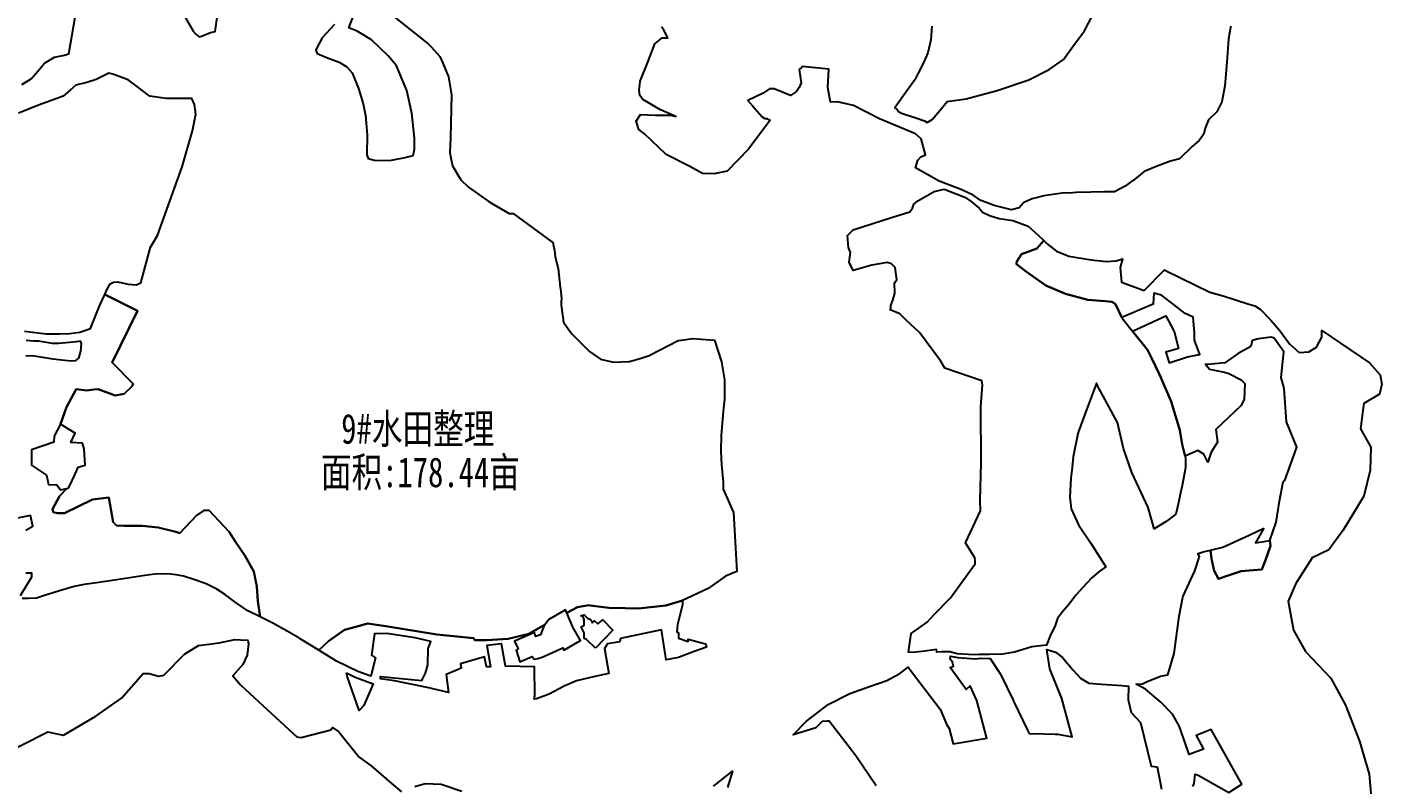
# Model space of a CAD drawing. Header units: millimetres. Extents: x 35444746 to 35449000, y 3482000 to 3488437.
# Drawn here: x 35447108 to 35447787, y 3483767 to 3484147 of the extents above; entities that cross this region are included whole.
import ezdxf
from ezdxf.enums import TextEntityAlignment as Align

# ---------------------------------------------------------------- set-up
doc = ezdxf.new("R2010")
doc.units = ezdxf.units.MM
for name, color, linetype, true_color in [('0203.02旱地整理', 9, 'Continuous', 0x808080), ('0204.01水田整理标注', 7, 'Continuous', 0xffffff), ('0204.02水田整理', 9, 'Continuous', 0x808080)]:
    doc.layers.add(name, color=color, linetype=linetype, true_color=true_color)
doc.styles.add('宋体', font='')
doc.styles.get('宋体').set_extended_font_data('SimSun')

msp = doc.modelspace()

# ---------------------------------------------------------------- linework, layer by layer
at = {"layer": '0203.02旱地整理', "color": 41}
for points in [[(35447692.06, 3483766.481), (35447692.664, 3483767.985), (35447693.165, 3483772.663), (35447694.676, 3483772.213), (35447709.953, 3483763.49), (35447716.495, 3483767.734), (35447701.149, 3483795.009), (35447693.652, 3483792.042), (35447697.401, 3483785.187), (35447690.172, 3483782.447), (35447688.509, 3483787.365), (35447685.176, 3483796.914), (35447681.772, 3483802.626), (35447675.948, 3483808.762), (35447668.211, 3483815.164), (35447663.61, 3483817.739), (35447666.782, 3483817.953), (35447668.749, 3483818.815), (35447675.772, 3483821.698), (35447678.393, 3483822.2), (35447679.5, 3483822.412), (35447682.611, 3483833.01), (35447685.211, 3483851.801), (35447687.018, 3483861.239), (35447687.131, 3483861.831), (35447692.953, 3483874.467), (35447695.39, 3483881.623), (35447694.65, 3483882.726), (35447694.72, 3483883.207), (35447697.144, 3483884.035), (35447700.804, 3483884.853), (35447701.253, 3483880.551), (35447702.695, 3483874.443), (35447704.898, 3483870.521), (35447708.648, 3483871.873), (35447716.19, 3483874.289), (35447726.31, 3483875.071), (35447726.565, 3483875.071), (35447728.29, 3483879.79), (35447730.941, 3483886.915), (35447730.589, 3483889.643), (35447733.629, 3483898.754), (35447735.361, 3483909.299), (35447737.256, 3483919.001), (35447737.958, 3483919.641), (35447744.036, 3483936.373), (35447738.862, 3483948.978), (35447737.768, 3483965.802), (35447736.226, 3483971.334), (35447737.496, 3483984.12), (35447732.724, 3483990.978), (35447731.118, 3483991.472), (35447724.781, 3483990.627), (35447721.651, 3483989.854), (35447721.076, 3483986.842), (35447714.7, 3483983.259), (35447707.927, 3483978.614), (35447699.427, 3483977.818), (35447698.27, 3483977.978), (35447700.378, 3483975.489), (35447707.892, 3483973.925), (35447709.927, 3483973.299), (35447716.189, 3483970.015), (35447718.068, 3483968.294), (35447717.755, 3483960.473), (35447716.189, 3483957.188), (35447703.509, 3483945.143), (35447704.254, 3483938.849), (35447701.145, 3483933.896), (35447699.558, 3483928.9), (35447697.523, 3483932.807), (35447694.468, 3483934.713), (35447688.098, 3483931.837), (35447686.707, 3483937.671), (35447685.449, 3483944.893), (35447681.162, 3483959.163), (35447675.992, 3483971.198), (35447675.185, 3483973.077), (35447671.264, 3483981.057), (35447669.25, 3483985.157), (35447661.729, 3483994.502), (35447678.534, 3484002.166), (35447682.601, 3483994.327), (35447684.802, 3483985.739), (35447678.438, 3483983.873), (35447680.217, 3483978.568), (35447689.372, 3483981.534), (35447692.578, 3483982.265), (35447695.447, 3483982.811), (35447692.851, 3483989.908), (35447692.851, 3483993.594), (35447692.202, 3484001.475), (35447688.123, 3484003.277), (35447682.812, 3484007.409), (35447676.308, 3484012.469), (35447672.462, 3484013.54), (35447672.071, 3484007.932), (35447656.399, 3484001.246), (35447653.344, 3484007.939), (35447652.557, 3484008.459), (35447651.473, 3484009.177), (35447648.138, 3484009.514), (35447639.458, 3484010.129), (35447628.241, 3484013.22), (35447618.382, 3484017.249), (35447608.756, 3484024.121), (35447603.649, 3484027.95), (35447603.771, 3484028.742), (35447603.869, 3484029.379), (35447606.268, 3484033.03), (35447613.88, 3484035.859), (35447617.405, 3484039.875), (35447619.288, 3484038.033), (35447623.704, 3484034.502), (35447629.906, 3484032.02), (35447641.062, 3484030.133), (35447648.617, 3484029.256), (35447653.644, 3484029.637), (35447656.794, 3484030.606), (35447655.538, 3484026.259), (35447656.302, 3484018.94), (35447667.699, 3484014.867), (35447677.8, 3484025.097), (35447677.904, 3484025.046), (35447700.56, 3484013.954), (35447707.652, 3484011.921), (35447719.526, 3484008.148), (35447723.007, 3484007.055), (35447725.664, 3484005.381), (35447730.952, 3484000), (35447735.384, 3483994.87), (35447740.338, 3483988.134), (35447745.281, 3483983.791), (35447750.065, 3483984.049), (35447753.964, 3483986.355), (35447756.503, 3483991.395), (35447756.513, 3483994.779), (35447780.443, 3483978.589), (35447784.213, 3483974.26), (35447785.675, 3483972.581), (35447786.626, 3483967.959), (35447785.37, 3483962.825), (35447777.582, 3483958.293), (35447777.119, 3483954.791), (35447775.91, 3483945.628), (35447781.041, 3483936.398), (35447780.739, 3483924.849), (35447777.568, 3483911.793), (35447767.18, 3483894.857), (35447760.088, 3483884.934), (35447751.75, 3483881.014), (35447743.53, 3483868.127), (35447739.673, 3483859.198), (35447742.438, 3483844.714), (35447748.422, 3483834.107), (35447760.991, 3483820.765), (35447768.463, 3483807.23), (35447775.487, 3483789.265), (35447780.184, 3483772.743), (35447781.388, 3483759.233)], [(35447692.06, 3483766.481), (35447692.664, 3483767.985), (35447693.165, 3483772.663), (35447694.676, 3483772.213), (35447709.953, 3483763.49), (35447716.495, 3483767.734), (35447701.149, 3483795.009), (35447693.652, 3483792.042), (35447697.401, 3483785.187), (35447690.172, 3483782.447), (35447688.509, 3483787.365), (35447685.176, 3483796.914), (35447681.772, 3483802.626), (35447675.948, 3483808.762), (35447668.211, 3483815.164), (35447663.61, 3483817.739), (35447666.782, 3483817.953), (35447668.749, 3483818.815), (35447675.772, 3483821.698), (35447678.393, 3483822.2), (35447679.5, 3483822.412), (35447682.611, 3483833.01), (35447685.211, 3483851.801), (35447687.018, 3483861.239), (35447687.131, 3483861.831), (35447692.953, 3483874.467), (35447695.39, 3483881.623), (35447694.65, 3483882.726), (35447694.72, 3483883.207), (35447697.144, 3483884.035), (35447700.804, 3483884.853), (35447701.253, 3483880.551), (35447702.695, 3483874.443), (35447704.898, 3483870.521), (35447708.648, 3483871.873), (35447716.19, 3483874.289), (35447726.31, 3483875.071), (35447726.565, 3483875.071), (35447728.29, 3483879.79), (35447730.941, 3483886.915), (35447730.589, 3483889.643), (35447733.629, 3483898.754), (35447735.361, 3483909.299), (35447737.256, 3483919.001), (35447737.958, 3483919.641), (35447744.036, 3483936.373), (35447738.862, 3483948.978), (35447737.768, 3483965.802), (35447736.226, 3483971.334), (35447737.496, 3483984.12), (35447732.724, 3483990.978), (35447731.118, 3483991.472), (35447724.781, 3483990.627), (35447721.651, 3483989.854), (35447721.076, 3483986.842), (35447714.7, 3483983.259), (35447707.927, 3483978.614), (35447699.427, 3483977.818), (35447698.27, 3483977.978), (35447700.378, 3483975.489), (35447707.892, 3483973.925), (35447709.927, 3483973.299), (35447716.189, 3483970.015), (35447718.068, 3483968.294), (35447717.755, 3483960.473), (35447716.189, 3483957.188), (35447703.509, 3483945.143), (35447704.254, 3483938.849), (35447701.145, 3483933.896), (35447699.558, 3483928.9), (35447697.523, 3483932.807), (35447694.468, 3483934.713), (35447688.098, 3483931.837), (35447686.707, 3483937.671), (35447685.449, 3483944.893), (35447681.162, 3483959.163), (35447675.992, 3483971.198), (35447675.185, 3483973.077), (35447671.264, 3483981.057), (35447669.25, 3483985.157), (35447661.729, 3483994.502), (35447678.534, 3484002.166), (35447682.601, 3483994.327), (35447684.802, 3483985.739), (35447678.438, 3483983.873), (35447680.217, 3483978.568), (35447689.372, 3483981.534), (35447692.578, 3483982.265), (35447695.447, 3483982.811), (35447692.851, 3483989.908), (35447692.851, 3483993.594), (35447692.202, 3484001.475), (35447688.123, 3484003.277), (35447682.812, 3484007.409), (35447676.308, 3484012.469), (35447672.462, 3484013.54), (35447672.071, 3484007.932), (35447656.399, 3484001.246), (35447653.344, 3484007.939), (35447652.557, 3484008.459), (35447651.473, 3484009.177), (35447648.138, 3484009.514), (35447639.458, 3484010.129), (35447628.241, 3484013.22), (35447618.382, 3484017.249), (35447608.756, 3484024.121), (35447603.649, 3484027.95), (35447603.771, 3484028.742), (35447603.869, 3484029.379), (35447606.268, 3484033.03), (35447613.88, 3484035.859), (35447617.405, 3484039.875), (35447619.288, 3484038.033), (35447623.704, 3484034.502), (35447629.906, 3484032.02), (35447641.062, 3484030.133), (35447648.617, 3484029.256), (35447653.644, 3484029.637), (35447656.794, 3484030.606), (35447655.538, 3484026.259), (35447656.302, 3484018.94), (35447667.699, 3484014.867), (35447677.8, 3484025.097), (35447677.904, 3484025.046), (35447700.56, 3484013.954), (35447707.652, 3484011.921), (35447719.526, 3484008.148), (35447723.007, 3484007.055), (35447725.664, 3484005.381), (35447730.952, 3484000), (35447735.384, 3483994.87), (35447740.338, 3483988.134), (35447745.281, 3483983.791), (35447750.065, 3483984.049), (35447753.964, 3483986.355), (35447756.503, 3483991.395), (35447756.513, 3483994.779), (35447780.443, 3483978.589), (35447784.213, 3483974.26), (35447785.675, 3483972.581), (35447786.626, 3483967.959), (35447785.37, 3483962.825), (35447777.582, 3483958.293), (35447777.119, 3483954.791), (35447775.91, 3483945.628), (35447781.041, 3483936.398), (35447780.739, 3483924.849), (35447777.568, 3483911.793), (35447767.18, 3483894.857), (35447760.088, 3483884.934), (35447751.75, 3483881.014), (35447743.53, 3483868.127), (35447739.673, 3483859.198), (35447742.438, 3483844.714), (35447748.422, 3483834.107), (35447760.991, 3483820.765), (35447768.463, 3483807.23), (35447775.487, 3483789.265), (35447780.184, 3483772.743), (35447781.388, 3483759.233)], [(35447107.109, 3483994.447), (35447118.063, 3483993.074), (35447124.903, 3483993.127), (35447129.815, 3483993.277), (35447134.904, 3483993.952), (35447140.263, 3483995.765), (35447141.915, 3484000), (35447144.804, 3484007.409), (35447144.973, 3484007.842), (35447147.313, 3484012.798), (35447163.705, 3484004.709), (35447151.039, 3483978.749), (35447161.543, 3483968.154), (35447160.907, 3483966.726), (35447157.037, 3483963.07), (35447152.518, 3483962.209), (35447144.026, 3483965.453), (35447141.926, 3483965.173), (35447138.332, 3483964.695), (35447133.011, 3483965.375), (35447128.223, 3483956.344), (35447125.239, 3483947.875), (35447122.05, 3483941.85), (35447121.776, 3483938.958), (35447110.699, 3483935.067), (35447110.64, 3483927.399), (35447118.132, 3483922.336), (35447119.21, 3483917.758), (35447123.307, 3483917.489), (35447125.14, 3483915.012), (35447128.285, 3483915.739), (35447124.731, 3483911.895), (35447121.202, 3483905.381), (35447121.454, 3483903.892), (35447123.637, 3483903.294), (35447127.222, 3483903.356), (35447141.227, 3483910.142), (35447149.426, 3483911.255), (35447151.489, 3483898.861), (35447153.254, 3483897.195), (35447156.978, 3483896.972), (35447166.051, 3483896.954), (35447174.035, 3483896.187), (35447182.921, 3483893.964), (35447184.855, 3483893.287), (35447193.216, 3483902.094), (35447197.321, 3483904.771), (35447199.671, 3483904.672), (35447209.539, 3483893.914), (35447212.852, 3483889.034), (35447217.486, 3483882.208), (35447221.884, 3483874.09), (35447223.412, 3483866.596), (35447223.954, 3483859.257), (35447224.766, 3483853.572), (35447225.161, 3483851.506), (35447218.979, 3483854.409), (35447212.638, 3483858.82), (35447207.753, 3483862.434), (35447203.413, 3483865.255), (35447198.044, 3483868.035), (35447192.003, 3483870.195), (35447186.819, 3483871.777), (35447183.043, 3483872.538), (35447180.198, 3483872.792), (35447176.921, 3483872.977), (35447172.422, 3483872.785), (35447167.467, 3483872.117), (35447155.543, 3483870.36), (35447143.261, 3483868.534), (35447137.036, 3483867.681), (35447132.078, 3483866.582), (35447124.746, 3483864.467), (35447117.126, 3483862.186), (35447113.172, 3483860.843), (35447109.2, 3483860.672), (35447105.97, 3483860.617)], [(35447107.109, 3483994.447), (35447118.063, 3483993.074), (35447124.903, 3483993.127), (35447129.815, 3483993.277), (35447134.904, 3483993.952), (35447140.263, 3483995.765), (35447141.915, 3484000), (35447144.804, 3484007.409), (35447144.973, 3484007.842), (35447147.313, 3484012.798), (35447163.705, 3484004.709), (35447151.039, 3483978.749), (35447161.543, 3483968.154), (35447160.907, 3483966.726), (35447157.037, 3483963.07), (35447152.518, 3483962.209), (35447144.026, 3483965.453), (35447141.926, 3483965.173), (35447138.332, 3483964.695), (35447133.011, 3483965.375), (35447128.223, 3483956.344), (35447125.239, 3483947.875), (35447122.05, 3483941.85), (35447121.776, 3483938.958), (35447110.699, 3483935.067), (35447110.64, 3483927.399), (35447118.132, 3483922.336), (35447119.21, 3483917.758), (35447123.307, 3483917.489), (35447125.14, 3483915.012), (35447128.285, 3483915.739), (35447124.731, 3483911.895), (35447121.202, 3483905.381), (35447121.454, 3483903.892), (35447123.637, 3483903.294), (35447127.222, 3483903.356), (35447141.227, 3483910.142), (35447149.426, 3483911.255), (35447151.489, 3483898.861), (35447153.254, 3483897.195), (35447156.978, 3483896.972), (35447166.051, 3483896.954), (35447174.035, 3483896.187), (35447182.921, 3483893.964), (35447184.855, 3483893.287), (35447193.216, 3483902.094), (35447197.321, 3483904.771), (35447199.671, 3483904.672), (35447209.539, 3483893.914), (35447212.852, 3483889.034), (35447217.486, 3483882.208), (35447221.884, 3483874.09), (35447223.412, 3483866.596), (35447223.954, 3483859.257), (35447224.766, 3483853.572), (35447225.161, 3483851.506), (35447218.979, 3483854.409), (35447212.638, 3483858.82), (35447207.753, 3483862.434), (35447203.413, 3483865.255), (35447198.044, 3483868.035), (35447192.003, 3483870.195), (35447186.819, 3483871.777), (35447183.043, 3483872.538), (35447180.198, 3483872.792), (35447176.921, 3483872.977), (35447172.422, 3483872.785), (35447167.467, 3483872.117), (35447155.543, 3483870.36), (35447143.261, 3483868.534), (35447137.036, 3483867.681), (35447132.078, 3483866.582), (35447124.746, 3483864.467), (35447117.126, 3483862.186), (35447113.172, 3483860.843), (35447109.2, 3483860.672), (35447105.97, 3483860.617)], [(35447107.835, 3483982.342), (35447112.131, 3483982.056), (35447121.33, 3483980.518), (35447128.78, 3483979.778), (35447132.726, 3483979.669), (35447134.398, 3483980.888), (35447135.381, 3483984.391), (35447135.664, 3483988.336), (35447135.144, 3483989.391), (35447133.213, 3483989.137), (35447124.264, 3483988.219), (35447120.932, 3483988.324), (35447119.093, 3483988.685), (35447114.186, 3483989.499), (35447111.731, 3483989.512), (35447108.049, 3483989.794)], [(35447107.835, 3483982.342), (35447112.131, 3483982.056), (35447121.33, 3483980.518), (35447128.78, 3483979.778), (35447132.726, 3483979.669), (35447134.398, 3483980.888), (35447135.381, 3483984.391), (35447135.664, 3483988.336), (35447135.144, 3483989.391), (35447133.213, 3483989.137), (35447124.264, 3483988.219), (35447120.932, 3483988.324), (35447119.093, 3483988.685), (35447114.186, 3483989.499), (35447111.731, 3483989.512), (35447108.049, 3483989.794)], [(35447107.758, 3483894.863), (35447111.375, 3483896.846), (35447110.184, 3483902.136), (35447089.462, 3483897.992)], [(35447107.758, 3483894.863), (35447111.375, 3483896.846), (35447110.184, 3483902.136), (35447089.462, 3483897.992)], [(35447105.135, 3483862.097), (35447110.788, 3483871.419), (35447110.752, 3483873.264), (35447107.856, 3483873.227)], [(35447105.135, 3483862.097), (35447110.788, 3483871.419), (35447110.752, 3483873.264), (35447107.856, 3483873.227)]]:
    msp.add_lwpolyline(points, dxfattribs=at)
for points in [[(35447727.49, 3483895.831), (35447723.359, 3483888.539), (35447730.589, 3483889.643), (35447730.941, 3483886.915), (35447728.29, 3483879.79), (35447726.565, 3483875.071), (35447726.31, 3483875.071), (35447716.19, 3483874.289), (35447708.648, 3483871.873), (35447704.898, 3483870.521), (35447702.695, 3483874.443), (35447701.253, 3483880.551), (35447700.804, 3483884.853), (35447707.078, 3483886.256), (35447720.233, 3483892.36)], [(35447727.49, 3483895.831), (35447723.359, 3483888.539), (35447730.589, 3483889.643), (35447730.941, 3483886.915), (35447728.29, 3483879.79), (35447726.565, 3483875.071), (35447726.31, 3483875.071), (35447716.19, 3483874.289), (35447708.648, 3483871.873), (35447704.898, 3483870.521), (35447702.695, 3483874.443), (35447701.253, 3483880.551), (35447700.804, 3483884.853), (35447707.078, 3483886.256), (35447720.233, 3483892.36)], [(35447436.554, 3483859.539), (35447436.465, 3483857.45), (35447434.081, 3483847.632), (35447433.701, 3483843.914), (35447434.447, 3483843.467), (35447434.522, 3483840.673), (35447439.294, 3483839.145), (35447439.294, 3483840.226), (35447447.982, 3483837.841), (35447448.617, 3483836.312), (35447442.416, 3483834.032), (35447434.601, 3483831.144), (35447428.398, 3483829.864), (35447426.03, 3483844.961), (35447405.579, 3483840.582), (35447405.09, 3483838.981), (35447398.999, 3483837.989), (35447397.485, 3483835.509), (35447399.585, 3483823.039), (35447392.677, 3483821.61), (35447383.434, 3483819.468), (35447377.247, 3483816.797), (35447369.817, 3483812.643), (35447363.489, 3483810.438), (35447362.313, 3483810.167), (35447362.61, 3483811.971), (35447362.428, 3483826.324), (35447347.879, 3483826.777), (35447345.849, 3483837.976), (35447338.617, 3483837.14), (35447340.45, 3483826.444), (35447338.427, 3483826.353), (35447337.419, 3483831.438), (35447325.348, 3483827.979), (35447325.787, 3483825.699), (35447323.09, 3483824.572), (35447318.2, 3483822.624), (35447319.321, 3483813.505), (35447308.759, 3483816.047), (35447292.437, 3483819.458), (35447285.343, 3483820.325), (35447285.407, 3483821.567), (35447306.068, 3483819.564), (35447307.955, 3483823.24), (35447309.017, 3483827.462), (35447309.145, 3483835.573), (35447310.583, 3483839.106), (35447302.728, 3483840.883), (35447288.574, 3483843.004), (35447282.327, 3483842.999), (35447280.788, 3483832.166), (35447282.913, 3483830.922), (35447280.56, 3483821.775), (35447273.968, 3483824.123), (35447263.348, 3483829.298), (35447255.049, 3483834.365), (35447254.534, 3483834.681), (35447259.326, 3483839.179), (35447267.258, 3483844.883), (35447274.775, 3483846.985), (35447278.878, 3483848.025), (35447287.95, 3483846.788), (35447313.595, 3483842.642), (35447331.973, 3483840.816), (35447332.558, 3483839.697), (35447338.554, 3483839.764), (35447349.314, 3483840.48), (35447359.685, 3483842.954), (35447367.761, 3483847.576), (35447367.181, 3483846.782), (35447365.394, 3483842.422), (35447362.901, 3483841.591), (35447362.485, 3483843.584), (35447352.511, 3483839.267), (35447354.279, 3483835.341), (35447353.321, 3483834.667), (35447355.024, 3483828.907), (35447361.198, 3483831.653), (35447362.334, 3483830.271), (35447364.037, 3483830.554), (35447366.22, 3483831.242), (35447376.599, 3483835.983), (35447377.181, 3483834.691), (35447385.394, 3483839.602), (35447381.706, 3483846.214), (35447378.559, 3483853.447), (35447383.955, 3483856.348), (35447389.702, 3483857.19), (35447390.294, 3483857.11), (35447399.612, 3483855.856), (35447407.907, 3483855.705), (35447414.583, 3483855.584), (35447428.114, 3483857.06)], [(35447436.554, 3483859.539), (35447436.465, 3483857.45), (35447434.081, 3483847.632), (35447433.701, 3483843.914), (35447434.447, 3483843.467), (35447434.522, 3483840.673), (35447439.294, 3483839.145), (35447439.294, 3483840.226), (35447447.982, 3483837.841), (35447448.617, 3483836.312), (35447442.416, 3483834.032), (35447434.601, 3483831.144), (35447428.398, 3483829.864), (35447426.03, 3483844.961), (35447405.579, 3483840.582), (35447405.09, 3483838.981), (35447398.999, 3483837.989), (35447397.485, 3483835.509), (35447399.585, 3483823.039), (35447392.677, 3483821.61), (35447383.434, 3483819.468), (35447377.247, 3483816.797), (35447369.817, 3483812.643), (35447363.489, 3483810.438), (35447362.313, 3483810.167), (35447362.61, 3483811.971), (35447362.428, 3483826.324), (35447347.879, 3483826.777), (35447345.849, 3483837.976), (35447338.617, 3483837.14), (35447340.45, 3483826.444), (35447338.427, 3483826.353), (35447337.419, 3483831.438), (35447325.348, 3483827.979), (35447325.787, 3483825.699), (35447323.09, 3483824.572), (35447318.2, 3483822.624), (35447319.321, 3483813.505), (35447308.759, 3483816.047), (35447292.437, 3483819.458), (35447285.343, 3483820.325), (35447285.407, 3483821.567), (35447306.068, 3483819.564), (35447307.955, 3483823.24), (35447309.017, 3483827.462), (35447309.145, 3483835.573), (35447310.583, 3483839.106), (35447302.728, 3483840.883), (35447288.574, 3483843.004), (35447282.327, 3483842.999), (35447280.788, 3483832.166), (35447282.913, 3483830.922), (35447280.56, 3483821.775), (35447273.968, 3483824.123), (35447263.348, 3483829.298), (35447255.049, 3483834.365), (35447254.534, 3483834.681), (35447259.326, 3483839.179), (35447267.258, 3483844.883), (35447274.775, 3483846.985), (35447278.878, 3483848.025), (35447287.95, 3483846.788), (35447313.595, 3483842.642), (35447331.973, 3483840.816), (35447332.558, 3483839.697), (35447338.554, 3483839.764), (35447349.314, 3483840.48), (35447359.685, 3483842.954), (35447367.761, 3483847.576), (35447367.181, 3483846.782), (35447365.394, 3483842.422), (35447362.901, 3483841.591), (35447362.485, 3483843.584), (35447352.511, 3483839.267), (35447354.279, 3483835.341), (35447353.321, 3483834.667), (35447355.024, 3483828.907), (35447361.198, 3483831.653), (35447362.334, 3483830.271), (35447364.037, 3483830.554), (35447366.22, 3483831.242), (35447376.599, 3483835.983), (35447377.181, 3483834.691), (35447385.394, 3483839.602), (35447381.706, 3483846.214), (35447378.559, 3483853.447), (35447383.955, 3483856.348), (35447389.702, 3483857.19), (35447390.294, 3483857.11), (35447399.612, 3483855.856), (35447407.907, 3483855.705), (35447414.583, 3483855.584), (35447428.114, 3483857.06)], [(35447392.998, 3483835.765), (35447388.494, 3483840.066), (35447387.356, 3483840.569), (35447387.356, 3483843.34), (35447385.882, 3483846.356), (35447387.321, 3483847.303), (35447387.36, 3483849.98), (35447386.824, 3483851.481), (35447385.667, 3483851.964), (35447387.302, 3483852.399), (35447389.006, 3483850.696), (35447390.439, 3483850.019), (35447391.272, 3483849.168), (35447391.291, 3483848.51), (35447392.558, 3483849.486), (35447394.231, 3483847.967), (35447396.632, 3483849.92), (35447401.622, 3483844.794)], [(35447392.998, 3483835.765), (35447388.494, 3483840.066), (35447387.356, 3483840.569), (35447387.356, 3483843.34), (35447385.882, 3483846.356), (35447387.321, 3483847.303), (35447387.36, 3483849.98), (35447386.824, 3483851.481), (35447385.667, 3483851.964), (35447387.302, 3483852.399), (35447389.006, 3483850.696), (35447390.439, 3483850.019), (35447391.272, 3483849.168), (35447391.291, 3483848.51), (35447392.558, 3483849.486), (35447394.231, 3483847.967), (35447396.632, 3483849.92), (35447401.622, 3483844.794)], [(35447268.287, 3483823.332), (35447272.728, 3483821.168), (35447281.748, 3483817.956), (35447277.088, 3483807.003), (35447274.75, 3483804.463), (35447268.62, 3483821.72)], [(35447268.287, 3483823.332), (35447272.728, 3483821.168), (35447281.748, 3483817.956), (35447277.088, 3483807.003), (35447274.75, 3483804.463), (35447268.62, 3483821.72)]]:
    msp.add_lwpolyline(points, close=True, dxfattribs=at)
at = {"layer": '0204.02水田整理', "color": 51}
for points in [[(35447185.22, 3484155.664), (35447191.665, 3484144.68), (35447192.924, 3484143.137), (35447194.549, 3484141.757), (35447195.71, 3484142.08), (35447196.526, 3484142.528), (35447200.338, 3484143.928), (35447202.653, 3484144.482), (35447205.886, 3484167.772)], [(35447561.277, 3484147.17), (35447560.769, 3484140.306), (35447559.268, 3484133.82), (35447557.078, 3484128.463), (35447554.499, 3484123.584), (35447552.752, 3484120.279), (35447547.135, 3484112.408), (35447546.798, 3484111.936), (35447542.819, 3484106.301), (35447544.05, 3484105.363), (35447544.591, 3484104.39), (35447546.151, 3484103.532), (35447553.389, 3484101.258), (35447557.696, 3484099.773), (35447558.943, 3484098.895), (35447561.466, 3484100.486), (35447565.371, 3484104.874), (35447569.017, 3484109.435), (35447578.441, 3484110.848), (35447594.085, 3484114.857), (35447609.825, 3484120.231), (35447620.124, 3484125.369), (35447627.227, 3484130.434), (35447631.854, 3484136.94), (35447637.677, 3484144.865), (35447650.049, 3484168.749)], [(35447289.708, 3484153.831), (35447309.139, 3484138.376), (35447310.65, 3484136.754), (35447315.098, 3484131.98), (35447316.528, 3484128.585), (35447319.423, 3484121.716), (35447320.927, 3484112.735), (35447320.45, 3484091.325), (35447320.048, 3484083.923), (35447320.608, 3484081.168), (35447321.395, 3484077.292), (35447325.526, 3484070.207), (35447329.455, 3484066.603), (35447339.675, 3484059.129), (35447349.739, 3484053.342), (35447351.808, 3484053.366), (35447371.786, 3484038.74), (35447371.727, 3484038.06), (35447372.433, 3484034.832), (35447372.807, 3484031.652), (35447374.27, 3484025.819), (35447375.349, 3484016.31), (35447375.416, 3484015.719), (35447375.9, 3484010.778), (35447375.848, 3484009.298), (35447375.794, 3484007.732), (35447375.839, 3484007.409), (35447376.429, 3484002.664), (35447377.018, 3483998.908), (35447379.688, 3483995.131), (35447381.284, 3483992.871), (35447381.401, 3483992.706), (35447389.991, 3483984.196), (35447395.454, 3483980.504), (35447401.977, 3483978.983), (35447409.497, 3483979.191), (35447409.966, 3483979.205), (35447415.775, 3483981), (35447419.912, 3483982.279), (35447434.355, 3483989.755), (35447437.035, 3483990.132), (35447441.739, 3483990.796), (35447452.492, 3483989.908), (35447456.097, 3483979.127), (35447457.532, 3483970.007), (35447457.558, 3483961.25), (35447457.56, 3483960.405), (35447456.825, 3483954.474), (35447455.844, 3483942.189), (35447455.709, 3483934.509), (35447455.873, 3483930.756), (35447456.014, 3483927.525), (35447456.897, 3483918.839), (35447456.924, 3483915.398), (35447462.073, 3483903.619), (35447463.673, 3483874.085), (35447458.028, 3483871.71), (35447449.444, 3483865.645), (35447436.554, 3483859.539), (35447428.114, 3483857.06), (35447414.583, 3483855.584), (35447407.907, 3483855.705), (35447399.612, 3483855.856), (35447390.294, 3483857.11), (35447389.702, 3483857.19), (35447383.955, 3483856.348), (35447378.559, 3483853.447), (35447377.908, 3483854.886), (35447377.189, 3483854.474), (35447369.644, 3483850.156), (35447367.761, 3483847.576), (35447359.685, 3483842.954), (35447349.314, 3483840.48), (35447338.554, 3483839.764), (35447332.558, 3483839.697), (35447331.973, 3483840.816), (35447313.595, 3483842.642), (35447287.95, 3483846.788), (35447278.878, 3483848.025), (35447274.775, 3483846.985), (35447267.258, 3483844.883), (35447259.326, 3483839.179), (35447254.534, 3483834.681), (35447245.152, 3483840.445), (35447244.483, 3483840.844), (35447238.688, 3483844.306), (35447231.484, 3483848.339), (35447225.161, 3483851.506), (35447224.766, 3483853.572), (35447223.954, 3483859.257), (35447223.412, 3483866.596), (35447221.884, 3483874.09), (35447217.486, 3483882.208), (35447212.852, 3483889.034), (35447209.539, 3483893.914), (35447199.671, 3483904.672), (35447197.321, 3483904.771), (35447193.216, 3483902.094), (35447184.855, 3483893.287), (35447182.921, 3483893.964), (35447174.035, 3483896.187), (35447166.051, 3483896.954), (35447156.978, 3483896.972), (35447153.254, 3483897.195), (35447151.489, 3483898.861), (35447149.426, 3483911.255), (35447141.227, 3483910.142), (35447127.222, 3483903.356), (35447123.637, 3483903.294), (35447121.454, 3483903.892), (35447121.202, 3483905.381), (35447124.731, 3483911.895), (35447128.285, 3483915.739), (35447129.211, 3483915.954), (35447129.95, 3483917.54), (35447132.983, 3483924.048), (35447133.942, 3483926.431), (35447137.608, 3483927.439), (35447137.105, 3483935.561), (35447136.22, 3483938.457), (35447130.375, 3483938.702), (35447132.441, 3483943.438), (35447125.239, 3483947.875), (35447128.223, 3483956.344), (35447133.011, 3483965.375), (35447138.332, 3483964.695), (35447141.926, 3483965.173), (35447144.026, 3483965.453), (35447152.518, 3483962.209), (35447157.037, 3483963.07), (35447160.907, 3483966.726), (35447161.543, 3483968.154), (35447151.039, 3483978.749), (35447163.705, 3484004.709), (35447147.313, 3484012.798), (35447148.608, 3484015.54), (35447150.112, 3484018.163), (35447151.695, 3484019.032), (35447153.889, 3484019.196), (35447159.056, 3484017.941), (35447163, 3484017.57), (35447165.461, 3484018.697), (35447170.22, 3484036.421), (35447173.749, 3484042.281), (35447186.063, 3484076.775), (35447191.214, 3484094.814), (35447192.938, 3484103.11), (35447192.224, 3484107.876), (35447190.973, 3484110.883), (35447178.131, 3484110.869), (35447169.824, 3484112.168), (35447159.071, 3484120.24), (35447151.382, 3484123.087), (35447149.442, 3484123.571), (35447147.108, 3484122.415), (35447143.116, 3484120.438), (35447138.288, 3484118.878), (35447132.934, 3484117.67), (35447129.943, 3484115.138), (35447126.512, 3484112.082), (35447114.658, 3484107.829), (35447104.207, 3484103.659)], [(35447105.883, 3484117.87), (35447110.434, 3484120.741), (35447113.918, 3484124.685), (35447117.249, 3484128.608), (35447122.239, 3484131.566), (35447126.336, 3484132.485), (35447129.312, 3484133.212), (35447132.482, 3484151.72)], [(35447262.415, 3484148.021), (35447256.08, 3484141.346), (35447253.795, 3484136.908), (35447253.003, 3484135.167), (35447253.693, 3484133.42), (35447257.928, 3484131.594), (35447264.635, 3484129.125), (35447268.436, 3484126.776), (35447271.129, 3484123.711), (35447274.413, 3484115.931), (35447276.738, 3484108.243), (35447277.936, 3484102.479), (35447278.682, 3484092.791), (35447278.554, 3484082.757), (35447279.154, 3484080.844), (35447282.342, 3484080.109), (35447289.928, 3484079.816), (35447291.773, 3484080.204), (35447297.627, 3484081.434), (35447301.71, 3484082.344), (35447302.333, 3484085.563), (35447302.355, 3484091.136), (35447301.117, 3484103.578), (35447298.464, 3484114.905), (35447296.334, 3484120.138), (35447293.399, 3484127.351), (35447289.415, 3484132.154), (35447280.936, 3484140.271), (35447273.637, 3484144.568), (35447269.533, 3484146.284), (35447272.283, 3484153.581)], [(35447710.975, 3484147.113), (35447710.876, 3484146.544), (35447709.887, 3484140.853), (35447709.003, 3484129.046), (35447707.943, 3484117.297), (35447706.541, 3484109.183), (35447704.05, 3484104.25), (35447699.85, 3484100.209), (35447698.117, 3484096.014), (35447697.419, 3484093.187), (35447696.473, 3484091.819), (35447695.12, 3484089.862), (35447691.65, 3484086.892), (35447685.244, 3484080.731), (35447680.295, 3484079.366), (35447674.086, 3484076.986), (35447667.581, 3484074.36), (35447662.977, 3484070.614), (35447660.724, 3484068.961), (35447658.078, 3484067.02), (35447652.838, 3484064.128), (35447647.695, 3484064.15), (35447640.895, 3484064.003), (35447633.505, 3484063.86), (35447631.895, 3484063.786), (35447626.655, 3484063.546), (35447617.448, 3484062.223), (35447611.556, 3484060.623), (35447607.334, 3484058.836), (35447605.008, 3484056.158), (35447601.296, 3484055.249), (35447592.603, 3484057.288), (35447588.162, 3484059.011), (35447585.94, 3484059.873), (35447582.057, 3484062.552), (35447576.427, 3484065.19), (35447565.079, 3484069.586), (35447553.152, 3484076.172), (35447554.376, 3484080.043), (35447555.762, 3484081.673), (35447558.16, 3484082.706), (35447555.973, 3484090.74), (35447553.14, 3484093.253), (35447535.159, 3484100.75), (35447522.198, 3484107.415), (35447514.195, 3484109.226), (35447510.569, 3484109.034), (35447509.204, 3484116.486), (35447509.817, 3484125.628), (35447496.457, 3484126.906), (35447496.191, 3484126.658), (35447494.978, 3484125.526), (35447495.962, 3484118.717), (35447494.964, 3484116.463), (35447493.623, 3484114.418), (35447490.52, 3484112.513), (35447482.346, 3484115.737), (35447482.071, 3484115.845), (35447480.079, 3484115.854), (35447476.865, 3484113.618), (35447469.3, 3484109.879), (35447471.678, 3484107.151), (35447476.477, 3484101.732), (35447477.823, 3484100.878), (35447478.688, 3484100.842), (35447480.464, 3484100.156), (35447469.541, 3484085.539), (35447458.858, 3484074.524), (35447452.37, 3484073.258), (35447446.493, 3484073.458), (35447440.199, 3484076.859), (35447428.386, 3484082.964), (35447417.456, 3484093.301), (35447414.699, 3484095.397), (35447413.396, 3484099.666), (35447415.464, 3484102.947), (35447422.779, 3484102.526), (35447430.486, 3484102.576), (35447433.193, 3484101.894), (35447425.516, 3484105.228), (35447416.68, 3484110.409), (35447415.201, 3484112.434), (35447414.838, 3484115.198), (35447415.356, 3484119.307), (35447415.403, 3484119.674), (35447419.211, 3484129.129), (35447422.763, 3484138.302), (35447426.305, 3484141.226), (35447429.253, 3484141.274), (35447426.949, 3484145.544), (35447425.939, 3484146.81)], [(35447091.255, 3483780.082), (35447118.847, 3483793.933), (35447123.398, 3483792.815), (35447126.692, 3483792.174), (35447142.811, 3483801.708), (35447155.729, 3483810.671), (35447166.521, 3483823.087), (35447169.487, 3483823.071), (35447174.189, 3483821.652), (35447176.027, 3483821.986), (35447176.983, 3483822.16), (35447187.329, 3483832.66), (35447194.193, 3483837.031), (35447204.556, 3483838.358), (35447212.436, 3483840.115), (35447215.213, 3483839.965), (35447215.359, 3483839.957), (35447218.952, 3483839.765), (35447219.337, 3483837.881), (35447218.61, 3483832.303), (35447216.493, 3483827.605), (35447211.465, 3483821.933), (35447215.515, 3483817.144), (35447230.979, 3483802.916), (35447243.455, 3483791.398), (35447245.629, 3483790.952), (35447260.512, 3483794.792), (35447261.414, 3483796.066), (35447264.485, 3483793.873), (35447274.617, 3483781.155), (35447280.705, 3483776.886), (35447290.668, 3483768.223), (35447295.9, 3483763.873)], [(35447533.451, 3483766.883), (35447523.254, 3483781.904), (35447509.935, 3483799.202), (35447508.941, 3483799.157), (35447506.453, 3483799.045), (35447503.304, 3483795.927), (35447491.971, 3483792.339), (35447498.669, 3483799.152), (35447509.379, 3483807.481), (35447520.228, 3483812.972), (35447530.078, 3483816.623), (35447538.848, 3483819.596), (35447545.307, 3483823.12), (35447549.477, 3483826.278), (35447549.796, 3483825.628), (35447550.533, 3483824.912), (35447565.54, 3483805.26), (35447568.692, 3483797.727), (35447570.034, 3483795.458), (35447572.047, 3483787.824), (35447573.011, 3483787.983), (35447588.928, 3483790.609), (35447588.75, 3483791.268), (35447583.837, 3483809.57), (35447580.475, 3483816.911), (35447578.472, 3483815.032), (35447570.432, 3483825.984), (35447572.189, 3483826.813), (35447571.742, 3483828.76), (35447570.48, 3483830.259), (35447570.751, 3483831.679), (35447574.411, 3483831.038), (35447583.2, 3483830.426), (35447585.867, 3483830.764), (35447590.241, 3483830.591), (35447590.596, 3483830.601), (35447595.668, 3483822.793), (35447602.01, 3483809.67), (35447602.053, 3483809.578), (35447602.583, 3483808.475), (35447609.206, 3483794.688), (35447610.053, 3483792.954), (35447617.213, 3483792.809), (35447623.043, 3483792.679), (35447624.353, 3483792.65), (35447631.654, 3483791.296), (35447626.437, 3483810.48), (35447620.469, 3483825.451), (35447618.854, 3483835.035), (35447623.171, 3483833.697), (35447626.738, 3483831.019), (35447632.002, 3483824.654), (35447635.725, 3483820.749), (35447639.987, 3483818.282), (35447646.228, 3483817.73), (35447656.417, 3483817.061), (35447659.708, 3483816.693), (35447659.654, 3483809.846), (35447661.107, 3483803.591), (35447665.859, 3483798.553), (35447671.144, 3483776.596), (35447674.173, 3483776.403), (35447676.313, 3483765.217)], [(35447452.059, 3483766.708), (35447461.632, 3483774.171), (35447459.03, 3483765.942)], [(35447302.533, 3483766.536), (35447307.7, 3483768.032), (35447315.727, 3483767.633), (35447326.029, 3483764.12)]]:
    msp.add_lwpolyline(points, dxfattribs=at)
msp.add_lwpolyline([(35447567.564, 3484065.582), (35447577.833, 3484061.573), (35447580.973, 3484059.408), (35447585.071, 3484055.959), (35447586.753, 3484053.971), (35447590.191, 3484052.324), (35447595.092, 3484050.8), (35447601.845, 3484049.929), (35447609.579, 3484047.098), (35447614.807, 3484042.417), (35447617.405, 3484039.875), (35447613.88, 3484035.859), (35447606.268, 3484033.03), (35447603.869, 3484029.379), (35447603.771, 3484028.742), (35447603.649, 3484027.95), (35447608.756, 3484024.121), (35447618.382, 3484017.249), (35447628.241, 3484013.22), (35447639.458, 3484010.129), (35447648.138, 3484009.514), (35447651.473, 3484009.177), (35447652.557, 3484008.459), (35447653.344, 3484007.939), (35447656.399, 3484001.246), (35447656.528, 3484000.964), (35447661.729, 3483994.502), (35447669.25, 3483985.157), (35447671.264, 3483981.057), (35447675.185, 3483973.077), (35447675.992, 3483971.198), (35447681.162, 3483959.163), (35447685.449, 3483944.893), (35447686.707, 3483937.671), (35447688.098, 3483931.837), (35447688.356, 3483930.756), (35447688.364, 3483926.073), (35447686.626, 3483917.128), (35447685.765, 3483913.527), (35447684.582, 3483907.915), (35447683.497, 3483902.773), (35447678.606, 3483899.088), (35447672.547, 3483895.534), (35447669.662, 3483906.122), (35447661.45, 3483923.703), (35447657.273, 3483935.748), (35447654.302, 3483948.649), (35447644.893, 3483965.89), (35447644.812, 3483966.038), (35447643.685, 3483968.352), (35447637.683, 3483952.446), (35447634.725, 3483944.185), (35447634.488, 3483943.038), (35447632.127, 3483931.6), (35447631.571, 3483926.444), (35447630.976, 3483920.933), (35447630.468, 3483911.383), (35447631.091, 3483905.566), (35447634.803, 3483897.552), (35447640.966, 3483888.357), (35447648.453, 3483876.492), (35447645.14, 3483874.135), (35447641.42, 3483870.883), (35447636.81, 3483865.938), (35447633.524, 3483862.409), (35447629.988, 3483857.639), (35447626.613, 3483853.85), (35447624.313, 3483850.649), (35447623.039, 3483847.068), (35447620.645, 3483841.879), (35447618.667, 3483837.187), (35447611.462, 3483836.337), (35447602.651, 3483833.785), (35447596.719, 3483832.78), (35447590.247, 3483832.592), (35447585.084, 3483832.587), (35447582.57, 3483832.355), (35447574.042, 3483832.964), (35447570.362, 3483833.899), (35447566.316, 3483833.96), (35447563.87, 3483833.821), (35447563.751, 3483835.02), (35447562.45, 3483834.861), (35447557.908, 3483834.307), (35447551.619, 3483833.589), (35447549.703, 3483833.696), (35447550.956, 3483843.157), (35447559.016, 3483848.816), (35447562.748, 3483852.782), (35447570.634, 3483860.986), (35447583.09, 3483878.004), (35447582.975, 3483879.596), (35447582.881, 3483880.893), (35447578.254, 3483888.461), (35447585.72, 3483904.432), (35447585.496, 3483909.816), (35447586.081, 3483928.501), (35447585.893, 3483956.588), (35447586.757, 3483967.632), (35447586.321, 3483969.604), (35447567.769, 3483975.871), (35447565.611, 3483979.612), (35447555.086, 3483993.818), (35447548.56, 3484000), (35447545.318, 3484003.071), (35447540.551, 3484005.092), (35447540.794, 3484005.782), (35447540.821, 3484007.322), (35447541.629, 3484009.524), (35447542.867, 3484013.389), (35447542.693, 3484018.727), (35447543.808, 3484020.23), (35447542.976, 3484026.348), (35447541.078, 3484028.126), (35447538.906, 3484028.851), (35447531.299, 3484027.564), (35447521.965, 3484024.772), (35447521.783, 3484025.162), (35447519.996, 3484029.005), (35447520.558, 3484033.837), (35447519.693, 3484036.377), (35447519.204, 3484042.283), (35447521.931, 3484045.137), (35447541.073, 3484051.419), (35447550.298, 3484054.131), (35447551.73, 3484056.048), (35447552.364, 3484058.055), (35447554.326, 3484059.71), (35447562.443, 3484064.409)], close=True, dxfattribs=at)

# ---------------------------------------------------------------- texts
at = {"layer": '0204.01水田整理标注', "color": 51, "style": '宋体', "width": 0.75}
for s, p in [('9#水田整理', (35447304.03622, 3483945.848146, -1621.609232)), ('面积:178.44亩', (35447305.332033, 3483924.170079, -1621.609232))]:
    msp.add_text(s, height=15, dxfattribs=at).set_placement(p, align=Align.MIDDLE)

doc.saveas('drawing.dxf')
